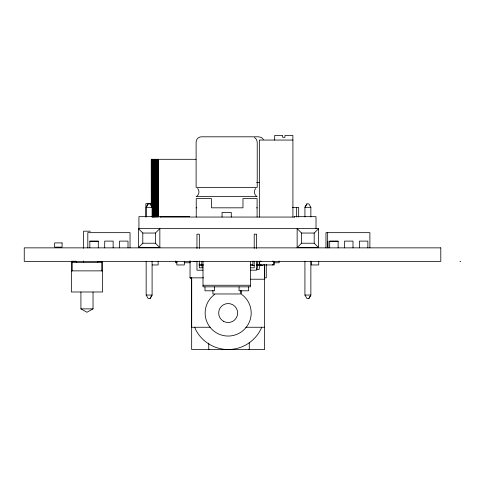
<?xml version="1.0" encoding="UTF-8"?>
<svg xmlns="http://www.w3.org/2000/svg" width="485" height="485" viewBox="0 0 485 485"><rect width="100%" height="100%" fill="white"/><g stroke="black" fill="none" stroke-linecap="round" stroke-linejoin="round"><path stroke-width="0.73" d="M191.672 277.856L190.053 277.85L190.053 261.063M191.672 277.85L190.053 277.814L191.684 277.844L191.672 327.254L210.484 327.254M264.64 264.713L264.64 277.844L266.265 277.844L266.259 264.27M190.053 277.844L203.561 277.856M202.112 261.154L201.396 265.374M259.948 265.374L259.051 269.587L256.947 269.587L257.844 265.374L257.123 261.154M261.657 327.254L261.045 328.83A36.484 36.484 0 0 1 196.049 330.352L194.679 327.254M152.096 217.019L152.096 207.313L150.095 203.87L148.149 203.87L146.155 207.313L146.155 217.019M146.155 261.191L146.155 295.05L148.149 298.487L150.095 298.487L152.096 295.05L152.096 261.191M310.867 217.019L310.867 207.313L308.866 203.87L306.926 203.87L304.926 207.313L304.926 217.019M304.926 261.191L304.926 295.05L306.926 298.487L308.866 298.487L310.867 295.05L310.867 261.191M148.149 203.87L146.155 207.313L152.096 207.313M150.095 298.487L152.096 295.05L146.155 295.05M306.926 203.87L304.926 207.313L310.867 207.313M308.866 298.487L310.867 295.05L304.926 295.05M255.71 188.507C253.679 190.629 254.031 194.382 256.413 196.092M142.796 233.042L155.424 233.042L159.85 228.617L159.85 247.653L138.37 247.653L142.796 243.227L142.796 233.042L138.37 228.617L318.621 228.617L318.621 247.653L297.141 247.653L297.141 228.617L301.567 233.042L301.567 243.227L297.141 247.653M301.567 233.042L314.195 233.042L318.621 228.617M196.928 196.092C199.311 194.382 199.662 190.629 197.631 188.507M93.035 291.994L93.035 308.878L86.979 312.255L80.922 308.878L80.922 291.994M209.435 349.509L208.744 349.515L208.744 343.071M292.916 217.05L292.916 140.056L259.348 140.056L259.348 217.05M196.013 159.304L151.253 159.304L151.272 205.798M256.607 182.402L259.627 182.402M196.11 196.595L257.226 196.595M151.823 203.664L145.864 203.664L145.864 217.013M292.516 207.441L298.687 207.441L298.687 217.062M196.11 207.822L196.764 207.822M256.577 207.822L257.226 207.822M189.75 216.662L138.934 216.662L138.934 228.593M159.959 217.05L294.589 217.062M90.355 231.181L83.602 231.181L83.602 248.29M89.834 241.281L98.285 241.281M329.685 241.281L338.13 241.281M142.796 243.227L155.424 243.227L159.85 247.653M301.567 243.227L314.195 243.227L318.621 247.653M261.106 261.209L259.699 261.209L259.699 264.483M272.346 261.209L273.752 261.209L273.752 264.483L272.346 264.483L272.346 264.955M459.919 261.373L460.75 261.373M193.642 261.579L197.128 261.579M252.897 261.579L254.158 261.579M72.198 262.427L101.759 262.427M176.995 262.755L175.546 262.761L175.546 260.93M184.251 262.761L190.065 262.755L190.059 260.936M274.14 262.767L279.154 262.767L279.154 260.942M203.288 264.531L199.535 264.501A0.673 0.673 0 0 1 199.062 264.028M250.351 264.531L252.6 264.531M256.347 264.531L261.106 264.483L261.106 264.955M152.157 264.955L158.152 264.955L158.152 261.209M203.288 265.374L199.317 265.325A1.522 1.522 0 0 1 198.947 265.174M250.351 265.374L254.158 265.374M256.347 265.374L262.446 265.325A1.522 1.522 0 0 0 263.373 264.616M203.003 267.817L199.335 267.817L199.335 261.088M250.551 267.817L254.219 267.817L254.219 261.088M203.003 270.193L196.958 270.193L196.958 261.191M250.551 270.193L256.595 270.193L256.595 261.191M71.356 270.873L102.602 270.873M250.502 279.221L264.64 279.221M203.003 285.253L250.551 285.253M214.697 294.383L213.964 294.904A23.025 23.025 0 0 0 211.205 328.612A23.025 23.025 0 0 0 245.022 328.709L247.265 325.884A23.025 23.025 0 0 0 243.84 296.171L241.591 294.383L241.585 290.776M80.922 308.878L93.035 308.878M245.853 327.254L264.64 327.254M248.587 349.503L249.278 349.503L249.278 342.343M254.558 137.522L256.51 139.468L257.226 142.123L257.226 187.368L196.11 187.368L196.11 142.123C196.055 139.274 198.601 136.752 201.451 136.812L258.832 136.812L261.5 137.522L263.452 139.468M201.815 265.374L202.354 267.902M369.885 247.859L369.885 232.661L325.968 232.661L325.968 247.859M367.86 247.859L367.86 241.106L359.415 241.106L359.415 247.859M352.995 247.859L352.995 241.106L344.55 241.106L344.55 247.859M338.13 247.859L338.13 241.106L329.685 241.106L329.685 247.859M327.993 241.106L327.993 247.859M327.66 232.661L327.66 247.859M318.736 261.209L318.736 264.955L311.243 264.955L311.243 261.209M316.014 228.593L316.014 216.662L294.456 216.662L294.456 217.05M314.195 233.042L314.195 243.227M296.656 207.441L296.656 217.062M292.873 140.056L292.873 135.485L284.925 135.485L284.925 137.316L282.64 137.316L282.64 135.485L274.686 135.485L274.686 140.056M274.219 261.439L274.219 264.955L259.233 264.955L259.233 261.439M264.64 264.865L264.64 349.515L191.672 349.515L191.672 277.717M260.372 264.531L260.372 265.374M257.105 217.05L257.105 198.601L242.973 198.601L242.973 207.822L211.454 207.822L211.454 198.601L196.237 198.601L196.237 217.05M256.595 248.441L256.595 234.182L254.219 234.182L254.219 248.387M252.897 261.082L252.897 265.374M250.551 261.385L250.551 286.835L203.003 286.835L203.003 261.385M248.575 286.835L248.575 290.8L239.063 290.8L239.063 286.835M240.645 290.406L240.645 293.971L212.909 293.971L212.909 290.406M231.284 217.05L231.284 212.436L222.057 212.436L222.057 217.05M214.491 286.835L214.491 290.8L204.985 290.8L204.985 286.835M199.335 248.387L199.335 234.182L196.958 234.182L196.958 248.441M184.33 261.209L184.33 264.955L176.837 264.955L176.837 261.209M160.493 216.662L160.493 217.05M158.468 159.304L158.468 217.05M157.989 159.304L157.989 217.05M157.51 159.304L157.51 217.05M157.037 159.304L157.037 217.05M156.576 159.304L156.576 217.05M156.121 159.304L156.121 217.05M155.673 159.304L155.673 217.05M155.424 233.042L155.424 243.227M155.242 159.304L155.242 217.05M154.83 159.304L154.83 217.05M154.43 159.304L154.43 217.05M154.048 159.304L154.048 217.05M153.684 159.304L153.684 217.05M153.339 159.304L153.339 217.05M153.024 159.304L153.024 217.05M152.726 159.304L152.726 217.05M152.454 159.304L152.454 217.05M152.205 159.304L152.205 207.301M151.987 159.304L151.987 207.301M151.793 159.304L151.793 206.549M151.629 159.304L151.629 206.549M151.496 159.304L151.496 206.549M151.393 159.304L151.393 205.798M138.37 228.617L138.37 247.653M130.035 247.859L130.035 232.661L87.809 232.661L87.809 247.859M128.01 247.859L128.01 241.106L119.565 241.106L119.565 247.859M113.144 247.859L113.144 241.106L104.699 241.106L104.699 247.859M101.759 261.585L101.759 270.873M98.285 247.859L98.285 241.106L89.834 241.106L89.834 247.859M97.533 262.427L97.533 261.585L102.602 261.585L102.602 291.988L71.356 291.988L71.356 261.245L76.424 261.245L76.424 262.427M97.412 261.585L97.412 262.427M83.602 260.942L83.602 262.427M72.198 261.245L72.198 270.873M62.098 242.912L54.611 242.912L54.611 247.126L62.098 247.126L62.098 242.912M440.798 247.859L24.25 247.859L24.25 261.373L440.798 261.373L440.798 247.859M223.415 321.246A9.488 9.488 0 0 0 237.644 313.031A9.488 9.488 0 0 0 223.415 304.816A9.488 9.488 0 0 0 223.415 321.246"/></g></svg>
